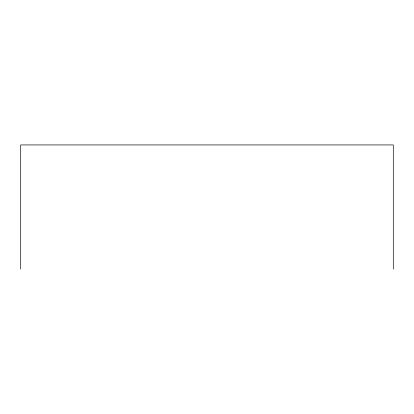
<?xml version="1.0" encoding="UTF-8"?>
<svg xmlns="http://www.w3.org/2000/svg" width="414" height="414" viewBox="0 0 414 414"><rect width="100%" height="100%" fill="white"/><g stroke="black" fill="none" stroke-linecap="round" stroke-linejoin="round"><path stroke-width="0.62" d="M393.3 269.069L393.3 144.931L20.7 144.931L20.7 269.069"/></g></svg>
